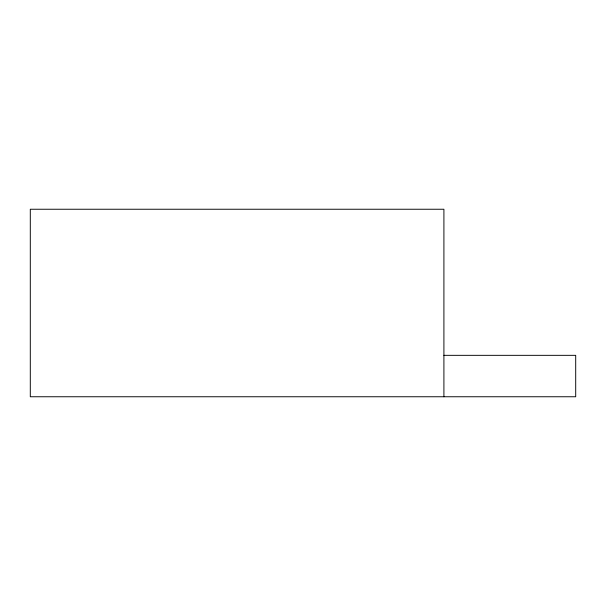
<?xml version="1.0" encoding="UTF-8"?>
<svg xmlns="http://www.w3.org/2000/svg" width="606" height="606" viewBox="0 0 606 606"><rect width="100%" height="100%" fill="white"/><g stroke="black" fill="none" stroke-linecap="round" stroke-linejoin="round"><path stroke-width="0.91" d="M443.91 355.336L575.7 355.336L575.7 396.756L30.3 396.756L30.3 209.244L443.91 209.244L443.91 396.756"/></g></svg>
